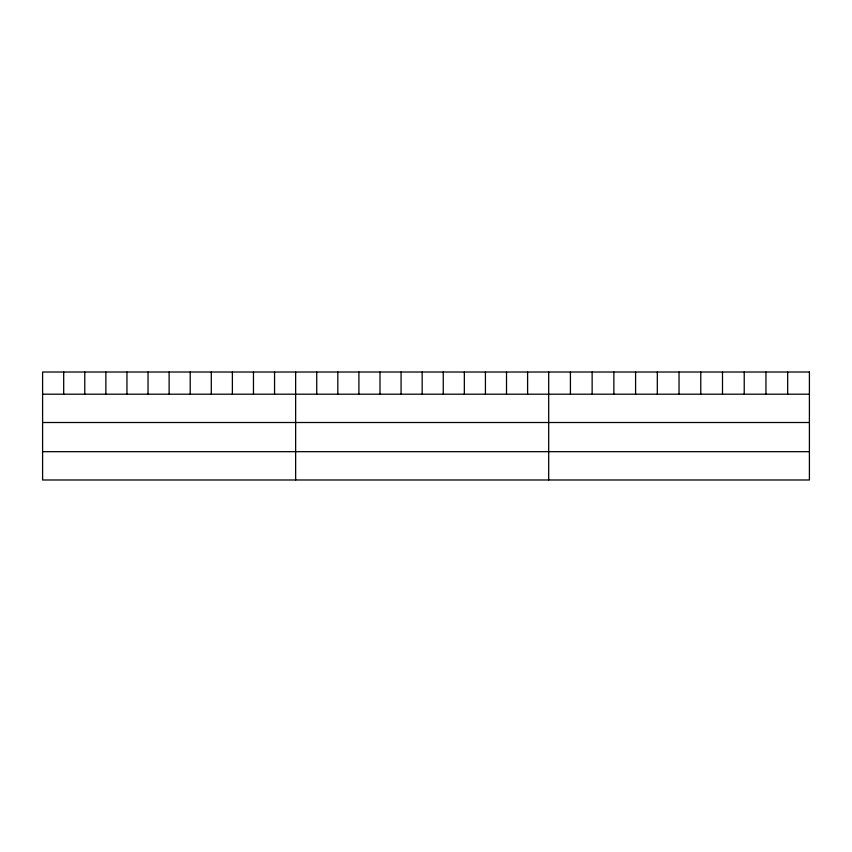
<?xml version="1.0" encoding="UTF-8"?>
<svg xmlns="http://www.w3.org/2000/svg" width="852" height="852" viewBox="0 0 852 852"><rect width="100%" height="100%" fill="white"/><g stroke="black" fill="none" stroke-linecap="round" stroke-linejoin="round"><path stroke-width="1.28" d="M42.6 394.199L809.4 394.199M42.6 422.507L809.4 422.507M42.6 451.677L809.4 451.677M787.674 372.015L787.674 394.199M765.948 372.015L765.948 394.199M744.222 372.015L744.222 394.199M722.496 372.015L722.496 394.199M700.77 372.015L700.77 394.199M679.044 372.015L679.044 394.199M657.318 372.015L657.318 394.199M635.592 372.015L635.592 394.199M613.866 372.015L613.866 394.199M592.14 372.015L592.14 394.199M570.414 372.015L570.414 394.199M548.688 372.015L548.688 479.985M527.601 372.015L527.601 394.199M506.514 372.015L506.514 394.199M485.427 372.015L485.427 394.199M464.34 372.015L464.34 394.199M443.253 372.015L443.253 394.199M422.166 372.015L422.166 394.199M401.079 372.015L401.079 394.199M379.992 372.015L379.992 394.199M358.905 372.015L358.905 394.199M337.818 372.015L337.818 394.199M316.731 372.015L316.731 394.199M295.644 372.015L295.644 479.985M274.557 372.015L274.557 394.199M253.47 372.015L253.47 394.199M232.383 372.015L232.383 394.199M211.296 372.015L211.296 394.199M190.209 372.015L190.209 394.199M169.122 372.015L169.122 394.199M148.035 372.015L148.035 394.199M126.948 372.015L126.948 394.199M105.861 372.015L105.861 394.199M84.774 372.015L84.774 394.199M63.687 372.015L63.687 394.199M809.4 372.015L42.6 372.015L42.6 479.985L809.4 479.985L809.4 372.015"/></g></svg>
